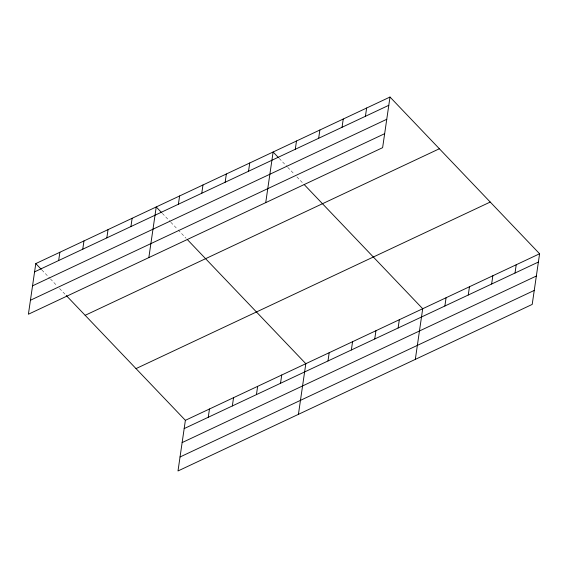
<?xml version="1.0" encoding="UTF-8"?>
<svg xmlns="http://www.w3.org/2000/svg" width="568" height="568" viewBox="0 0 568 568"><rect width="100%" height="100%" fill="white"/><g stroke="black" fill="none" stroke-linecap="round" stroke-linejoin="round"><path stroke-width="0.43" stroke-dasharray="2.84 2.13" d="M279.207 158.387L287.131 166.687M287.742 167.326L294.444 174.348M296.879 176.904L302.978 183.286M162.313 213.348L170.237 221.648M170.847 222.287L177.55 229.309M178.16 229.948L186.084 238.248M41.883 269.977L49.806 278.277M50.417 278.916L57.12 285.938M59.555 288.494L65.654 294.877"/><path stroke-width="0.85" d="M35.791 263.587L28.4 314.232L382.619 147.673L390.003 97.036L35.791 263.587L41.272 269.339M58.667 260.534L59.874 252.263M82.758 249.203L83.965 240.939M106.841 237.878L108.048 229.614M130.931 226.554L132.138 218.289M148.837 257.602L156.221 206.965L161.71 212.709M178.395 204.239L179.602 195.967M201.775 193.241L202.975 184.976M66.257 295.516L185.381 420.327L177.997 470.964L532.209 304.412L539.6 253.768L390.003 97.036M225.148 182.25L226.355 173.986M208.264 417.267L209.471 409.003M248.528 171.259L249.735 162.988M232.347 405.942L233.554 397.671M265.725 202.641L273.116 151.997L278.597 157.748M256.438 394.618L257.645 386.346M295.289 149.27L296.489 141.006M280.521 383.286L281.728 375.022M318.662 138.28L319.869 130.015M298.427 414.335L305.818 363.697L187.305 239.526M342.042 127.289L343.249 119.017M327.992 360.971L329.191 352.707M365.423 116.291L366.63 108.026M351.365 349.98L352.572 341.709M374.745 338.982L375.952 330.718M398.125 327.992L399.332 319.727M415.322 359.374L422.706 308.736L304.192 184.564M444.879 306.01L446.086 297.738M468.259 295.012L469.466 286.748M491.639 284.021L492.846 275.757M515.013 273.031L516.22 264.759M34.584 271.859L388.796 105.3M32.539 285.839L386.758 119.287M30.438 300.245L384.657 133.693M85.157 315.311L439.369 148.759M136.015 368.604L490.234 202.045M185.381 420.327L539.6 253.768M184.174 428.591L538.393 262.04M182.136 442.579L536.355 276.02M180.035 456.984L534.254 290.425"/></g></svg>
